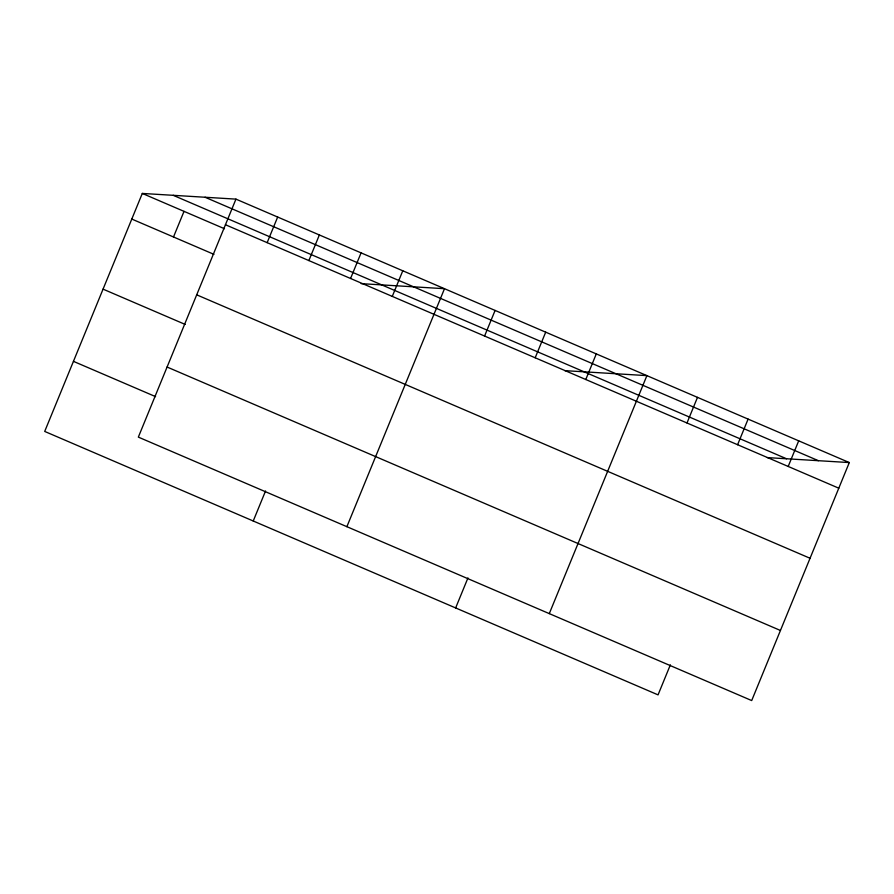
<?xml version="1.0" encoding="UTF-8"?>
<svg xmlns="http://www.w3.org/2000/svg" width="894" height="894" viewBox="0 0 894 894"><rect width="100%" height="100%" fill="white"/><g stroke="black" fill="none" stroke-linecap="round" stroke-linejoin="round"><path stroke-width="1.34" d="M235.949 199.127L138.346 437.11L751.698 700.561L849.3 462.567L235.949 199.127L142.302 193.439L44.7 431.433L658.051 694.873L670.366 664.845M173.503 236.977L184.019 211.364M267.15 242.654L277.665 217.041M308.866 260.567L319.37 234.954M350.571 278.481L361.075 252.868M253.237 521.001L265.552 490.974M392.276 296.406L402.781 270.781M346.883 526.678L444.497 288.695L361.142 283.644M484.582 336.043L495.097 310.43M535.182 357.779L545.698 332.166M455.638 607.942L467.964 577.904M585.782 379.514L596.298 353.89M549.285 613.619L646.898 375.625L564.84 370.652M686.994 422.985L697.499 397.361M737.595 444.72L748.099 419.096M788.195 466.456L798.7 440.831M767.242 457.594L849.3 462.567M205.05 197.25L818.401 460.689M173.212 195.317L786.552 458.767M225.444 224.74L838.795 488.191M142.302 193.439L224.461 228.73M131.798 219.064L213.945 254.354M196.702 294.83L810.053 558.269M103.056 289.142L185.203 324.433M167.089 367.032L780.44 630.471M73.442 361.355L155.59 396.634"/></g></svg>
